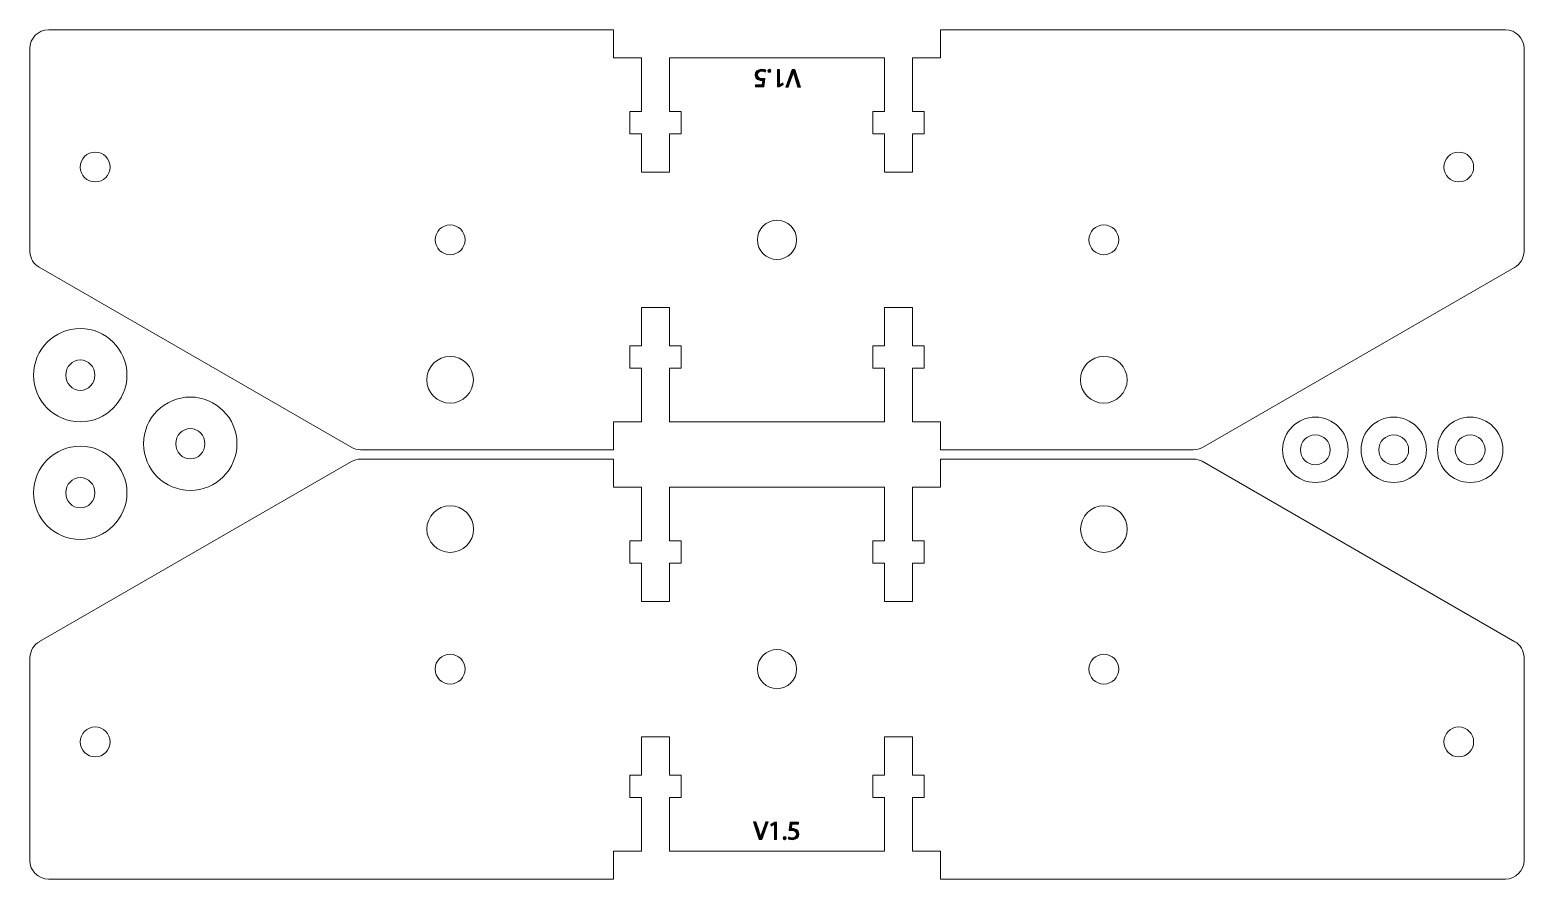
# Model space of a CAD drawing. Header units: inches. Extents: x 4 to 407, y 4 to 300.
# Drawn here: x 156.8 to 316.8, y 207 to 298 of the extents above; entities that cross this region are included whole.
import ezdxf

# ---------------------------------------------------------------- set-up
doc = ezdxf.new("R2010")
doc.units = ezdxf.units.IN
doc.header["$MEASUREMENT"] = 0
doc.layers.add('Ebene 1', color=7, linetype='Continuous')

# ---------------------------------------------------------------- blocks, each defined once
blk = doc.blocks.new('block 51')
at = {"layer": 'Ebene 1', "lineweight": 0}
for points in [[(169.01, 253.66), (169.01, 256.42), (171.25, 258.66), (174.01, 258.66), (176.77, 258.66), (179.01, 256.42), (179.01, 253.66), (179.01, 250.9), (176.77, 248.66), (174.01, 248.66), (171.25, 248.66), (169.01, 250.9), (169.01, 253.66)], [(172.46, 253.66), (172.46, 254.56), (173.16, 255.29), (174.01, 255.29), (174.87, 255.29), (175.57, 254.56), (175.57, 253.66), (175.57, 252.76), (174.87, 252.03), (174.01, 252.03), (173.16, 252.03), (172.46, 252.76), (172.46, 253.66)]]:
    blk.add_open_spline(points, degree=3, knots=[0, 0, 0, 0, 1, 1, 1, 2, 2, 2, 3, 3, 3, 4, 4, 4, 4], dxfattribs=at)
blk = doc.blocks.new('block 52')
at = {"layer": 'Ebene 1', "lineweight": 0}
for points in [[(157.23, 248.4), (157.23, 251.16), (159.47, 253.4), (162.23, 253.4), (164.99, 253.4), (167.23, 251.16), (167.23, 248.4), (167.23, 245.64), (164.99, 243.4), (162.23, 243.4), (159.47, 243.4), (157.23, 245.64), (157.23, 248.4)], [(160.68, 248.4), (160.68, 249.3), (161.38, 250.03), (162.23, 250.03), (163.09, 250.03), (163.79, 249.3), (163.79, 248.4), (163.79, 247.5), (163.09, 246.78), (162.23, 246.78), (161.38, 246.78), (160.68, 247.5), (160.68, 248.4)]]:
    blk.add_open_spline(points, degree=3, knots=[0, 0, 0, 0, 1, 1, 1, 2, 2, 2, 3, 3, 3, 4, 4, 4, 4], dxfattribs=at)
blk = doc.blocks.new('block 53')
at = {"layer": 'Ebene 1', "lineweight": 0}
for points in [[(157.23, 261.01), (157.23, 263.77), (159.47, 266.01), (162.23, 266.01), (164.99, 266.01), (167.23, 263.77), (167.23, 261.01), (167.23, 258.25), (164.99, 256.01), (162.23, 256.01), (159.47, 256.01), (157.23, 258.25), (157.23, 261.01)], [(160.68, 261.01), (160.68, 261.91), (161.38, 262.64), (162.23, 262.64), (163.09, 262.64), (163.79, 261.91), (163.79, 261.01), (163.79, 260.11), (163.09, 259.38), (162.23, 259.38), (161.38, 259.38), (160.68, 260.11), (160.68, 261.01)]]:
    blk.add_open_spline(points, degree=3, knots=[0, 0, 0, 0, 1, 1, 1, 2, 2, 2, 3, 3, 3, 4, 4, 4, 4], dxfattribs=at)
blk = doc.blocks.new('block 65')
at = {"layer": 'Ebene 1'}
h = blk.add_hatch(color=250, dxfattribs=at)
h.dxf.hatch_style = 2
edge = h.paths.add_edge_path()
edge.add_spline(control_points=[(234.53, 292.13), (234.53, 292.13), (235.23, 292.13), (235.23, 292.13), (235.23, 292.13), (235.3, 292.6), (235.3, 292.6), (235.26, 292.59), (235.22, 292.59), (235.15, 292.59), (235.01, 292.59), (234.87, 292.62), (234.76, 292.69), (234.62, 292.77), (234.5, 292.93), (234.5, 293.16), (234.5, 293.52), (234.78, 293.78), (235.18, 293.78), (235.38, 293.78), (235.55, 293.73), (235.64, 293.67), (235.64, 293.67), (235.57, 293.48), (235.57, 293.48), (235.5, 293.53), (235.35, 293.58), (235.18, 293.58), (234.95, 293.58), (234.75, 293.43), (234.75, 293.19), (234.75, 292.95), (234.91, 292.78), (235.28, 292.78), (235.38, 292.78), (235.46, 292.79), (235.53, 292.8), (235.53, 292.8), (235.41, 291.92), (235.41, 291.92), (235.41, 291.92), (234.53, 291.92), (234.53, 291.92), (234.53, 291.92), (234.53, 292.13), (234.53, 292.13)], knot_values=[0, 0, 0, 0, 1, 1, 1, 2, 2, 2, 3, 3, 3, 4, 4, 4, 5, 5, 5, 6, 6, 6, 7, 7, 7, 8, 8, 8, 9, 9, 9, 10, 10, 10, 11, 11, 11, 12, 12, 12, 13, 13, 13, 14, 14, 14, 15, 15, 15, 15], degree=3, periodic=1)
h = blk.add_hatch(color=250, dxfattribs=at)
h.dxf.hatch_style = 2
edge = h.paths.add_edge_path()
edge.add_spline(control_points=[(236.19, 293.61), (236.19, 293.5), (236.12, 293.43), (236.02, 293.43), (235.92, 293.43), (235.86, 293.5), (235.86, 293.61), (235.86, 293.71), (235.92, 293.78), (236.03, 293.78), (236.12, 293.78), (236.19, 293.71), (236.19, 293.61)], knot_values=[0, 0, 0, 0, 1, 1, 1, 2, 2, 2, 3, 3, 3, 4, 4, 4, 4], degree=3, periodic=1)
h = blk.add_hatch(color=250, dxfattribs=at)
h.dxf.hatch_style = 2
h.paths.add_polyline_path([(237.12, 292.15), (237.13, 292.15), (237.45, 292.32), (237.49, 292.13), (237.09, 291.92), (236.88, 291.92), (236.88, 293.75), (237.12, 293.75)])
h = blk.add_hatch(color=250, dxfattribs=at)
h.dxf.hatch_style = 2
edge = h.paths.add_edge_path()
edge.add_spline(control_points=[(238.73, 293.75), (238.73, 293.75), (239.35, 291.85), (239.35, 291.85), (239.35, 291.85), (239.08, 291.85), (239.08, 291.85), (239.08, 291.85), (238.79, 292.79), (238.79, 292.79), (238.71, 293.04), (238.64, 293.28), (238.59, 293.5), (238.59, 293.5), (238.58, 293.5), (238.58, 293.5), (238.53, 293.28), (238.45, 293.04), (238.36, 292.79), (238.36, 292.79), (238.04, 291.85), (238.04, 291.85), (238.04, 291.85), (237.78, 291.85), (237.78, 291.85), (237.78, 291.85), (238.46, 293.75), (238.46, 293.75), (238.46, 293.75), (238.73, 293.75), (238.73, 293.75)], knot_values=[0, 0, 0, 0, 1, 1, 1, 2, 2, 2, 3, 3, 3, 4, 4, 4, 5, 5, 5, 6, 6, 6, 7, 7, 7, 8, 8, 8, 9, 9, 9, 10, 10, 10, 10], degree=3, periodic=1)
at = {"layer": 'Ebene 1', "lineweight": 0}
blk.add_lwpolyline([(237.12, 292.15), (237.13, 292.15), (237.45, 292.32), (237.49, 292.13), (237.09, 291.92), (236.88, 291.92), (236.88, 293.75), (237.12, 293.75), (237.12, 292.15)], dxfattribs=at)
for points, knots in [([(234.53, 292.13), (234.53, 292.13), (235.23, 292.13), (235.23, 292.13), (235.23, 292.13), (235.3, 292.6), (235.3, 292.6), (235.26, 292.59), (235.22, 292.59), (235.15, 292.59), (235.01, 292.59), (234.87, 292.62), (234.76, 292.69), (234.62, 292.77), (234.5, 292.93), (234.5, 293.16), (234.5, 293.52), (234.78, 293.78), (235.18, 293.78), (235.38, 293.78), (235.55, 293.73), (235.64, 293.67), (235.64, 293.67), (235.57, 293.48), (235.57, 293.48), (235.5, 293.53), (235.35, 293.58), (235.18, 293.58), (234.95, 293.58), (234.75, 293.43), (234.75, 293.19), (234.75, 292.95), (234.91, 292.78), (235.28, 292.78), (235.38, 292.78), (235.46, 292.79), (235.53, 292.8), (235.53, 292.8), (235.41, 291.92), (235.41, 291.92), (235.41, 291.92), (234.53, 291.92), (234.53, 291.92), (234.53, 291.92), (234.53, 292.13), (234.53, 292.13)], [0, 0, 0, 0, 1, 1, 1, 2, 2, 2, 3, 3, 3, 4, 4, 4, 5, 5, 5, 6, 6, 6, 7, 7, 7, 8, 8, 8, 9, 9, 9, 10, 10, 10, 11, 11, 11, 12, 12, 12, 13, 13, 13, 14, 14, 14, 15, 15, 15, 15]), ([(236.19, 293.61), (236.19, 293.5), (236.12, 293.43), (236.02, 293.43), (235.92, 293.43), (235.86, 293.5), (235.86, 293.61), (235.86, 293.71), (235.92, 293.78), (236.03, 293.78), (236.12, 293.78), (236.19, 293.71), (236.19, 293.61)], [0, 0, 0, 0, 1, 1, 1, 2, 2, 2, 3, 3, 3, 4, 4, 4, 4]), ([(238.73, 293.75), (238.73, 293.75), (239.35, 291.85), (239.35, 291.85), (239.35, 291.85), (239.08, 291.85), (239.08, 291.85), (239.08, 291.85), (238.79, 292.79), (238.79, 292.79), (238.71, 293.04), (238.64, 293.28), (238.59, 293.5), (238.59, 293.5), (238.58, 293.5), (238.58, 293.5), (238.53, 293.28), (238.45, 293.04), (238.36, 292.79), (238.36, 292.79), (238.04, 291.85), (238.04, 291.85), (238.04, 291.85), (237.78, 291.85), (237.78, 291.85), (237.78, 291.85), (238.46, 293.75), (238.46, 293.75), (238.46, 293.75), (238.73, 293.75), (238.73, 293.75)], [0, 0, 0, 0, 1, 1, 1, 2, 2, 2, 3, 3, 3, 4, 4, 4, 5, 5, 5, 6, 6, 6, 7, 7, 7, 8, 8, 8, 9, 9, 9, 10, 10, 10, 10])]:
    blk.add_open_spline(points, degree=3, knots=knots, dxfattribs=at)
blk = doc.blocks.new('block 64')
at = {"layer": 'Ebene 1', "lineweight": 0}
for points, knots in [([(157.84, 272.57), (157.84, 272.57), (191.32, 253.24), (191.32, 253.24), (191.59, 253.1), (191.89, 253.01), (192.22, 253.01), (192.22, 253.01), (219.33, 253.01), (219.33, 253.01), (219.33, 253.01), (219.33, 256.01), (219.33, 256.01), (219.33, 256.01), (222.33, 256.01), (222.33, 256.01), (222.33, 256.01), (222.33, 261.76), (222.33, 261.76), (222.33, 261.76), (221.08, 261.76), (221.08, 261.76), (221.08, 261.76), (221.08, 264.16), (221.08, 264.16), (221.08, 264.16), (222.33, 264.16), (222.33, 264.16), (222.33, 264.16), (222.33, 268.26), (222.33, 268.26), (222.33, 268.26), (225.33, 268.26), (225.33, 268.26), (225.33, 268.26), (225.33, 264.16), (225.33, 264.16), (225.33, 264.16), (226.58, 264.16), (226.58, 264.16), (226.58, 264.16), (226.58, 261.76), (226.58, 261.76), (226.58, 261.76), (225.33, 261.76), (225.33, 261.76), (225.33, 261.76), (225.33, 256.01), (225.33, 256.01), (225.33, 256.01), (248.33, 256.01), (248.33, 256.01), (248.33, 256.01), (248.33, 261.76), (248.33, 261.76), (248.33, 261.76), (247.08, 261.76), (247.08, 261.76), (247.08, 261.76), (247.08, 264.16), (247.08, 264.16), (247.08, 264.16), (248.33, 264.16), (248.33, 264.16), (248.33, 264.16), (248.33, 268.26), (248.33, 268.26), (248.33, 268.26), (251.34, 268.26), (251.34, 268.26), (251.34, 268.26), (251.34, 264.16), (251.34, 264.16), (251.34, 264.16), (252.59, 264.16), (252.59, 264.16), (252.59, 264.16), (252.59, 261.76), (252.59, 261.76), (252.59, 261.76), (251.34, 261.76), (251.34, 261.76), (251.34, 261.76), (251.33, 256.01), (251.33, 256.01), (251.33, 256.01), (254.33, 256.01), (254.33, 256.01), (254.33, 256.01), (254.33, 253.01), (254.33, 253.01), (254.33, 253.01), (281.38, 253.01), (281.38, 253.01), (281.38, 253.01), (281.38, 253.01), (281.38, 253.01), (281.39, 253.01), (281.39, 253.01), (281.4, 253.01), (281.76, 253.01), (282.1, 253.1), (282.39, 253.27), (282.39, 253.27), (282.41, 253.27), (282.41, 253.27), (282.41, 253.27), (315.81, 272.56), (315.81, 272.56), (315.81, 272.56), (315.81, 272.56), (315.81, 272.56), (316.41, 272.9), (316.82, 273.54), (316.83, 274.27), (316.83, 274.27), (316.83, 274.28), (316.83, 274.28), (316.83, 274.28), (316.83, 296.01), (316.83, 296.01), (316.83, 297.11), (315.94, 298.01), (314.84, 298.01), (314.84, 298.01), (254.33, 298.01), (254.33, 298.01), (254.33, 298.01), (254.33, 295.01), (254.33, 295.01), (254.33, 295.01), (251.34, 295.01), (251.34, 295.01), (251.34, 295.01), (251.34, 289.26), (251.34, 289.26), (251.34, 289.26), (252.59, 289.26), (252.59, 289.26), (252.59, 289.26), (252.59, 286.86), (252.59, 286.86), (252.59, 286.86), (251.34, 286.86), (251.34, 286.86), (251.34, 286.86), (251.34, 282.76), (251.34, 282.76), (251.34, 282.76), (248.33, 282.76), (248.33, 282.76), (248.33, 282.76), (248.33, 286.86), (248.33, 286.86), (248.33, 286.86), (247.08, 286.86), (247.08, 286.86), (247.08, 286.86), (247.08, 289.26), (247.08, 289.26), (247.08, 289.26), (248.33, 289.26), (248.33, 289.26), (248.33, 289.26), (248.34, 295.01), (248.34, 295.01), (248.34, 295.01), (225.33, 295.01), (225.33, 295.01), (225.33, 295.01), (225.33, 289.26), (225.33, 289.26), (225.33, 289.26), (226.58, 289.26), (226.58, 289.26), (226.58, 289.26), (226.58, 286.86), (226.58, 286.86), (226.58, 286.86), (225.33, 286.86), (225.33, 286.86), (225.33, 286.86), (225.33, 282.76), (225.33, 282.76), (225.33, 282.76), (222.33, 282.76), (222.33, 282.76), (222.33, 282.76), (222.33, 286.86), (222.33, 286.86), (222.33, 286.86), (221.08, 286.86), (221.08, 286.86), (221.08, 286.86), (221.08, 289.26), (221.08, 289.26), (221.08, 289.26), (222.33, 289.26), (222.33, 289.26), (222.33, 289.26), (222.33, 295.01), (222.33, 295.01), (222.33, 295.01), (219.33, 295.01), (219.33, 295.01), (219.33, 295.01), (219.33, 298.01), (219.33, 298.01), (219.33, 298.01), (158.83, 298.01), (158.83, 298.01), (157.73, 298.01), (156.83, 297.11), (156.83, 296.01), (156.83, 296.01), (156.83, 274.22), (156.83, 274.22), (156.86, 273.51), (157.26, 272.9), (157.84, 272.57)], [0, 0, 0, 0, 1, 1, 1, 2, 2, 2, 3, 3, 3, 4, 4, 4, 5, 5, 5, 6, 6, 6, 7, 7, 7, 8, 8, 8, 9, 9, 9, 10, 10, 10, 11, 11, 11, 12, 12, 12, 13, 13, 13, 14, 14, 14, 15, 15, 15, 16, 16, 16, 17, 17, 17, 18, 18, 18, 19, 19, 19, 20, 20, 20, 21, 21, 21, 22, 22, 22, 23, 23, 23, 24, 24, 24, 25, 25, 25, 26, 26, 26, 27, 27, 27, 28, 28, 28, 29, 29, 29, 30, 30, 30, 31, 31, 31, 32, 32, 32, 33, 33, 33, 34, 34, 34, 35, 35, 35, 36, 36, 36, 37, 37, 37, 38, 38, 38, 39, 39, 39, 40, 40, 40, 41, 41, 41, 42, 42, 42, 43, 43, 43, 44, 44, 44, 45, 45, 45, 46, 46, 46, 47, 47, 47, 48, 48, 48, 49, 49, 49, 50, 50, 50, 51, 51, 51, 52, 52, 52, 53, 53, 53, 54, 54, 54, 55, 55, 55, 56, 56, 56, 57, 57, 57, 58, 58, 58, 59, 59, 59, 60, 60, 60, 61, 61, 61, 62, 62, 62, 63, 63, 63, 64, 64, 64, 65, 65, 65, 66, 66, 66, 67, 67, 67, 68, 68, 68, 69, 69, 69, 70, 70, 70, 71, 71, 71, 72, 72, 72, 73, 73, 73, 73]), ([(162.23, 283.31), (162.23, 284.19), (162.95, 284.91), (163.83, 284.91), (164.72, 284.91), (165.43, 284.19), (165.43, 283.31), (165.43, 282.42), (164.72, 281.71), (163.83, 281.71), (162.95, 281.71), (162.23, 282.42), (162.23, 283.31)], [0, 0, 0, 0, 1, 1, 1, 2, 2, 2, 3, 3, 3, 4, 4, 4, 4]), ([(308.24, 283.31), (308.24, 284.19), (308.95, 284.91), (309.84, 284.91), (310.72, 284.91), (311.43, 284.19), (311.43, 283.31), (311.43, 282.42), (310.72, 281.71), (309.84, 281.71), (308.95, 281.71), (308.24, 282.42), (308.24, 283.31)], [0, 0, 0, 0, 1, 1, 1, 2, 2, 2, 3, 3, 3, 4, 4, 4, 4]), ([(200.24, 275.51), (200.24, 276.39), (200.95, 277.11), (201.84, 277.11), (202.72, 277.11), (203.43, 276.39), (203.43, 275.51), (203.43, 274.62), (202.72, 273.91), (201.84, 273.91), (200.95, 273.91), (200.24, 274.62), (200.24, 275.51)], [0, 0, 0, 0, 1, 1, 1, 2, 2, 2, 3, 3, 3, 4, 4, 4, 4]), ([(236.83, 277.61), (235.67, 277.61), (234.74, 276.66), (234.74, 275.51), (234.74, 274.35), (235.67, 273.41), (236.83, 273.41), (237.99, 273.41), (238.93, 274.35), (238.93, 275.51), (238.93, 276.66), (237.99, 277.61), (236.83, 277.61)], [0, 0, 0, 0, 1, 1, 1, 2, 2, 2, 3, 3, 3, 4, 4, 4, 4]), ([(270.24, 275.51), (270.24, 276.39), (270.95, 277.11), (271.83, 277.11), (272.72, 277.11), (273.43, 276.39), (273.43, 275.51), (273.43, 274.62), (272.72, 273.91), (271.83, 273.91), (270.95, 273.91), (270.24, 274.62), (270.24, 275.51)], [0, 0, 0, 0, 1, 1, 1, 2, 2, 2, 3, 3, 3, 4, 4, 4, 4]), ([(201.83, 258.01), (200.45, 258.01), (199.33, 259.13), (199.33, 260.51), (199.33, 261.89), (200.45, 263.01), (201.83, 263.01), (203.21, 263.01), (204.33, 261.89), (204.33, 260.51), (204.33, 259.13), (203.21, 258.01), (201.83, 258.01)], [0, 0, 0, 0, 1, 1, 1, 2, 2, 2, 3, 3, 3, 4, 4, 4, 4]), ([(271.83, 258.01), (270.45, 258.01), (269.33, 259.13), (269.33, 260.51), (269.33, 261.89), (270.45, 263.01), (271.83, 263.01), (273.21, 263.01), (274.33, 261.89), (274.33, 260.51), (274.33, 259.13), (273.21, 258.01), (271.83, 258.01)], [0, 0, 0, 0, 1, 1, 1, 2, 2, 2, 3, 3, 3, 4, 4, 4, 4])]:
    blk.add_open_spline(points, degree=3, knots=knots, dxfattribs=at)
at = {"layer": 'Ebene 1'}
blk.add_blockref('block 65', (0, 0), dxfattribs=at)
blk = doc.blocks.new('block 67')
at = {"layer": 'Ebene 1'}
h = blk.add_hatch(color=250, dxfattribs=at)
h.dxf.hatch_style = 2
edge = h.paths.add_edge_path()
edge.add_spline(control_points=[(234.94, 211.26), (234.94, 211.26), (234.32, 213.16), (234.32, 213.16), (234.32, 213.16), (234.58, 213.16), (234.58, 213.16), (234.58, 213.16), (234.88, 212.23), (234.88, 212.23), (234.96, 211.97), (235.03, 211.74), (235.08, 211.52), (235.08, 211.52), (235.09, 211.52), (235.09, 211.52), (235.14, 211.74), (235.22, 211.98), (235.31, 212.22), (235.31, 212.22), (235.63, 213.16), (235.63, 213.16), (235.63, 213.16), (235.89, 213.16), (235.89, 213.16), (235.89, 213.16), (235.21, 211.26), (235.21, 211.26), (235.21, 211.26), (234.94, 211.26), (234.94, 211.26)], knot_values=[0, 0, 0, 0, 1, 1, 1, 2, 2, 2, 3, 3, 3, 4, 4, 4, 5, 5, 5, 6, 6, 6, 7, 7, 7, 8, 8, 8, 9, 9, 9, 10, 10, 10, 10], degree=3, periodic=1)
h = blk.add_hatch(color=250, dxfattribs=at)
h.dxf.hatch_style = 2
h.paths.add_polyline_path([(236.55, 212.86), (236.54, 212.86), (236.22, 212.69), (236.18, 212.88), (236.58, 213.1), (236.79, 213.1), (236.79, 211.26), (236.55, 211.26)])
h = blk.add_hatch(color=250, dxfattribs=at)
h.dxf.hatch_style = 2
edge = h.paths.add_edge_path()
edge.add_spline(control_points=[(239.14, 212.89), (239.14, 212.89), (238.44, 212.89), (238.44, 212.89), (238.44, 212.89), (238.37, 212.42), (238.37, 212.42), (238.41, 212.42), (238.45, 212.43), (238.52, 212.43), (238.66, 212.43), (238.8, 212.4), (238.91, 212.33), (239.05, 212.25), (239.17, 212.09), (239.17, 211.86), (239.17, 211.5), (238.89, 211.23), (238.49, 211.23), (238.29, 211.23), (238.12, 211.29), (238.03, 211.34), (238.03, 211.34), (238.1, 211.53), (238.1, 211.53), (238.17, 211.49), (238.32, 211.43), (238.49, 211.43), (238.72, 211.43), (238.92, 211.58), (238.92, 211.83), (238.92, 212.07), (238.76, 212.23), (238.39, 212.23), (238.29, 212.23), (238.21, 212.22), (238.14, 212.22), (238.14, 212.22), (238.26, 213.1), (238.26, 213.1), (238.26, 213.1), (239.14, 213.1), (239.14, 213.1), (239.14, 213.1), (239.14, 212.89), (239.14, 212.89)], knot_values=[0, 0, 0, 0, 1, 1, 1, 2, 2, 2, 3, 3, 3, 4, 4, 4, 5, 5, 5, 6, 6, 6, 7, 7, 7, 8, 8, 8, 9, 9, 9, 10, 10, 10, 11, 11, 11, 12, 12, 12, 13, 13, 13, 14, 14, 14, 15, 15, 15, 15], degree=3, periodic=1)
h = blk.add_hatch(color=250, dxfattribs=at)
h.dxf.hatch_style = 2
edge = h.paths.add_edge_path()
edge.add_spline(control_points=[(237.48, 211.41), (237.48, 211.51), (237.55, 211.59), (237.65, 211.59), (237.75, 211.59), (237.81, 211.51), (237.81, 211.41), (237.81, 211.31), (237.75, 211.23), (237.64, 211.23), (237.55, 211.23), (237.48, 211.31), (237.48, 211.41)], knot_values=[0, 0, 0, 0, 1, 1, 1, 2, 2, 2, 3, 3, 3, 4, 4, 4, 4], degree=3, periodic=1)
at = {"layer": 'Ebene 1', "lineweight": 0}
blk.add_lwpolyline([(236.55, 212.86), (236.54, 212.86), (236.22, 212.69), (236.18, 212.88), (236.58, 213.1), (236.79, 213.1), (236.79, 211.26), (236.55, 211.26), (236.55, 212.86)], dxfattribs=at)
for points, knots in [([(234.94, 211.26), (234.94, 211.26), (234.32, 213.16), (234.32, 213.16), (234.32, 213.16), (234.58, 213.16), (234.58, 213.16), (234.58, 213.16), (234.88, 212.23), (234.88, 212.23), (234.96, 211.97), (235.03, 211.74), (235.08, 211.52), (235.08, 211.52), (235.09, 211.52), (235.09, 211.52), (235.14, 211.74), (235.22, 211.98), (235.31, 212.22), (235.31, 212.22), (235.63, 213.16), (235.63, 213.16), (235.63, 213.16), (235.89, 213.16), (235.89, 213.16), (235.89, 213.16), (235.21, 211.26), (235.21, 211.26), (235.21, 211.26), (234.94, 211.26), (234.94, 211.26)], [0, 0, 0, 0, 1, 1, 1, 2, 2, 2, 3, 3, 3, 4, 4, 4, 5, 5, 5, 6, 6, 6, 7, 7, 7, 8, 8, 8, 9, 9, 9, 10, 10, 10, 10]), ([(239.14, 212.89), (239.14, 212.89), (238.44, 212.89), (238.44, 212.89), (238.44, 212.89), (238.37, 212.42), (238.37, 212.42), (238.41, 212.42), (238.45, 212.43), (238.52, 212.43), (238.66, 212.43), (238.8, 212.4), (238.91, 212.33), (239.05, 212.25), (239.17, 212.09), (239.17, 211.86), (239.17, 211.5), (238.89, 211.23), (238.49, 211.23), (238.29, 211.23), (238.12, 211.29), (238.03, 211.34), (238.03, 211.34), (238.1, 211.53), (238.1, 211.53), (238.17, 211.49), (238.32, 211.43), (238.49, 211.43), (238.72, 211.43), (238.92, 211.58), (238.92, 211.83), (238.92, 212.07), (238.76, 212.23), (238.39, 212.23), (238.29, 212.23), (238.21, 212.22), (238.14, 212.22), (238.14, 212.22), (238.26, 213.1), (238.26, 213.1), (238.26, 213.1), (239.14, 213.1), (239.14, 213.1), (239.14, 213.1), (239.14, 212.89), (239.14, 212.89)], [0, 0, 0, 0, 1, 1, 1, 2, 2, 2, 3, 3, 3, 4, 4, 4, 5, 5, 5, 6, 6, 6, 7, 7, 7, 8, 8, 8, 9, 9, 9, 10, 10, 10, 11, 11, 11, 12, 12, 12, 13, 13, 13, 14, 14, 14, 15, 15, 15, 15]), ([(237.48, 211.41), (237.48, 211.51), (237.55, 211.59), (237.65, 211.59), (237.75, 211.59), (237.81, 211.51), (237.81, 211.41), (237.81, 211.31), (237.75, 211.23), (237.64, 211.23), (237.55, 211.23), (237.48, 211.31), (237.48, 211.41)], [0, 0, 0, 0, 1, 1, 1, 2, 2, 2, 3, 3, 3, 4, 4, 4, 4])]:
    blk.add_open_spline(points, degree=3, knots=knots, dxfattribs=at)
blk = doc.blocks.new('block 66')
at = {"layer": 'Ebene 1', "lineweight": 0}
for points, knots in [([(315.83, 232.45), (315.83, 232.45), (282.35, 251.78), (282.35, 251.78), (282.08, 251.92), (281.78, 252), (281.45, 252.01), (281.45, 252.01), (254.33, 252.01), (254.33, 252.01), (254.33, 252.01), (254.33, 249.01), (254.33, 249.01), (254.33, 249.01), (251.34, 249.01), (251.34, 249.01), (251.34, 249.01), (251.34, 243.26), (251.34, 243.26), (251.34, 243.26), (252.59, 243.26), (252.59, 243.26), (252.59, 243.26), (252.59, 240.86), (252.59, 240.86), (252.59, 240.86), (251.34, 240.86), (251.34, 240.86), (251.34, 240.86), (251.34, 236.76), (251.34, 236.76), (251.34, 236.76), (248.33, 236.76), (248.33, 236.76), (248.33, 236.76), (248.33, 240.86), (248.33, 240.86), (248.33, 240.86), (247.08, 240.86), (247.08, 240.86), (247.08, 240.86), (247.08, 243.26), (247.08, 243.26), (247.08, 243.26), (248.33, 243.26), (248.33, 243.26), (248.33, 243.26), (248.34, 249.01), (248.34, 249.01), (248.34, 249.01), (225.33, 249.01), (225.33, 249.01), (225.33, 249.01), (225.33, 243.26), (225.33, 243.26), (225.33, 243.26), (226.58, 243.26), (226.58, 243.26), (226.58, 243.26), (226.58, 240.86), (226.58, 240.86), (226.58, 240.86), (225.33, 240.86), (225.33, 240.86), (225.33, 240.86), (225.33, 236.76), (225.33, 236.76), (225.33, 236.76), (222.33, 236.76), (222.33, 236.76), (222.33, 236.76), (222.33, 240.86), (222.33, 240.86), (222.33, 240.86), (221.08, 240.86), (221.08, 240.86), (221.08, 240.86), (221.08, 243.26), (221.08, 243.26), (221.08, 243.26), (222.33, 243.26), (222.33, 243.26), (222.33, 243.26), (222.33, 249.01), (222.33, 249.01), (222.33, 249.01), (219.33, 249.01), (219.33, 249.01), (219.33, 249.01), (219.33, 252.01), (219.33, 252.01), (219.33, 252.01), (192.29, 252.01), (192.29, 252.01), (192.29, 252.01), (192.29, 252.01), (192.29, 252.01), (192.28, 252.01), (192.28, 252.01), (192.27, 252.01), (191.91, 252.01), (191.57, 251.91), (191.28, 251.74), (191.28, 251.74), (191.26, 251.74), (191.26, 251.74), (191.26, 251.74), (157.86, 232.46), (157.86, 232.46), (157.86, 232.46), (157.86, 232.45), (157.86, 232.45), (157.26, 232.12), (156.85, 231.48), (156.84, 230.74), (156.84, 230.74), (156.83, 230.74), (156.83, 230.74), (156.83, 230.74), (156.83, 209.01), (156.83, 209.01), (156.83, 207.9), (157.73, 207.01), (158.83, 207.01), (158.83, 207.01), (219.33, 207.01), (219.33, 207.01), (219.33, 207.01), (219.33, 210.01), (219.33, 210.01), (219.33, 210.01), (222.33, 210.01), (222.33, 210.01), (222.33, 210.01), (222.33, 215.76), (222.33, 215.76), (222.33, 215.76), (221.08, 215.76), (221.08, 215.76), (221.08, 215.76), (221.08, 218.16), (221.08, 218.16), (221.08, 218.16), (222.33, 218.16), (222.33, 218.16), (222.33, 218.16), (222.33, 222.26), (222.33, 222.26), (222.33, 222.26), (225.33, 222.26), (225.33, 222.26), (225.33, 222.26), (225.33, 218.16), (225.33, 218.16), (225.33, 218.16), (226.58, 218.16), (226.58, 218.16), (226.58, 218.16), (226.58, 215.76), (226.58, 215.76), (226.58, 215.76), (225.33, 215.76), (225.33, 215.76), (225.33, 215.76), (225.33, 210.01), (225.33, 210.01), (225.33, 210.01), (248.33, 210.01), (248.33, 210.01), (248.33, 210.01), (248.33, 215.76), (248.33, 215.76), (248.33, 215.76), (247.08, 215.76), (247.08, 215.76), (247.08, 215.76), (247.08, 218.16), (247.08, 218.16), (247.08, 218.16), (248.33, 218.16), (248.33, 218.16), (248.33, 218.16), (248.33, 222.26), (248.33, 222.26), (248.33, 222.26), (251.34, 222.26), (251.34, 222.26), (251.34, 222.26), (251.34, 218.16), (251.34, 218.16), (251.34, 218.16), (252.59, 218.16), (252.59, 218.16), (252.59, 218.16), (252.59, 215.76), (252.59, 215.76), (252.59, 215.76), (251.34, 215.76), (251.34, 215.76), (251.34, 215.76), (251.33, 210.01), (251.33, 210.01), (251.33, 210.01), (254.33, 210.01), (254.33, 210.01), (254.33, 210.01), (254.33, 207.01), (254.33, 207.01), (254.33, 207.01), (314.83, 207.01), (314.83, 207.01), (315.94, 207.01), (316.83, 207.9), (316.83, 209.01), (316.83, 209.01), (316.83, 230.79), (316.83, 230.79), (316.81, 231.5), (316.41, 232.12), (315.83, 232.45)], [0, 0, 0, 0, 1, 1, 1, 2, 2, 2, 3, 3, 3, 4, 4, 4, 5, 5, 5, 6, 6, 6, 7, 7, 7, 8, 8, 8, 9, 9, 9, 10, 10, 10, 11, 11, 11, 12, 12, 12, 13, 13, 13, 14, 14, 14, 15, 15, 15, 16, 16, 16, 17, 17, 17, 18, 18, 18, 19, 19, 19, 20, 20, 20, 21, 21, 21, 22, 22, 22, 23, 23, 23, 24, 24, 24, 25, 25, 25, 26, 26, 26, 27, 27, 27, 28, 28, 28, 29, 29, 29, 30, 30, 30, 31, 31, 31, 32, 32, 32, 33, 33, 33, 34, 34, 34, 35, 35, 35, 36, 36, 36, 37, 37, 37, 38, 38, 38, 39, 39, 39, 40, 40, 40, 41, 41, 41, 42, 42, 42, 43, 43, 43, 44, 44, 44, 45, 45, 45, 46, 46, 46, 47, 47, 47, 48, 48, 48, 49, 49, 49, 50, 50, 50, 51, 51, 51, 52, 52, 52, 53, 53, 53, 54, 54, 54, 55, 55, 55, 56, 56, 56, 57, 57, 57, 58, 58, 58, 59, 59, 59, 60, 60, 60, 61, 61, 61, 62, 62, 62, 63, 63, 63, 64, 64, 64, 65, 65, 65, 66, 66, 66, 67, 67, 67, 68, 68, 68, 69, 69, 69, 70, 70, 70, 71, 71, 71, 72, 72, 72, 73, 73, 73, 73]), ([(201.84, 247.01), (203.22, 247.01), (204.34, 245.89), (204.34, 244.51), (204.34, 243.13), (203.22, 242.01), (201.84, 242.01), (200.46, 242.01), (199.34, 243.13), (199.34, 244.51), (199.34, 245.89), (200.46, 247.01), (201.84, 247.01)], [0, 0, 0, 0, 1, 1, 1, 2, 2, 2, 3, 3, 3, 4, 4, 4, 4]), ([(271.83, 247.01), (273.22, 247.01), (274.34, 245.89), (274.34, 244.51), (274.34, 243.13), (273.22, 242.01), (271.83, 242.01), (270.46, 242.01), (269.34, 243.13), (269.34, 244.51), (269.34, 245.89), (270.46, 247.01), (271.83, 247.01)], [0, 0, 0, 0, 1, 1, 1, 2, 2, 2, 3, 3, 3, 4, 4, 4, 4]), ([(203.43, 229.51), (203.43, 228.62), (202.72, 227.91), (201.83, 227.91), (200.95, 227.91), (200.23, 228.62), (200.23, 229.51), (200.23, 230.39), (200.95, 231.11), (201.83, 231.11), (202.72, 231.11), (203.43, 230.39), (203.43, 229.51)], [0, 0, 0, 0, 1, 1, 1, 2, 2, 2, 3, 3, 3, 4, 4, 4, 4]), ([(236.83, 227.41), (238, 227.41), (238.93, 228.35), (238.93, 229.51), (238.93, 230.67), (238, 231.61), (236.83, 231.61), (235.68, 231.61), (234.74, 230.67), (234.74, 229.51), (234.74, 228.35), (235.68, 227.41), (236.83, 227.41)], [0, 0, 0, 0, 1, 1, 1, 2, 2, 2, 3, 3, 3, 4, 4, 4, 4]), ([(273.43, 229.51), (273.43, 228.62), (272.72, 227.91), (271.83, 227.91), (270.95, 227.91), (270.23, 228.62), (270.23, 229.51), (270.23, 230.39), (270.95, 231.11), (271.83, 231.11), (272.72, 231.11), (273.43, 230.39), (273.43, 229.51)], [0, 0, 0, 0, 1, 1, 1, 2, 2, 2, 3, 3, 3, 4, 4, 4, 4]), ([(165.43, 221.71), (165.43, 220.82), (164.72, 220.11), (163.83, 220.11), (162.95, 220.11), (162.23, 220.82), (162.23, 221.71), (162.23, 222.59), (162.95, 223.31), (163.83, 223.31), (164.72, 223.31), (165.43, 222.59), (165.43, 221.71)], [0, 0, 0, 0, 1, 1, 1, 2, 2, 2, 3, 3, 3, 4, 4, 4, 4]), ([(311.43, 221.71), (311.43, 220.82), (310.72, 220.11), (309.84, 220.11), (308.95, 220.11), (308.24, 220.82), (308.24, 221.71), (308.24, 222.59), (308.95, 223.31), (309.84, 223.31), (310.72, 223.31), (311.43, 222.59), (311.43, 221.71)], [0, 0, 0, 0, 1, 1, 1, 2, 2, 2, 3, 3, 3, 4, 4, 4, 4])]:
    blk.add_open_spline(points, degree=3, knots=knots, dxfattribs=at)
at = {"layer": 'Ebene 1'}
blk.add_blockref('block 67', (0, 0), dxfattribs=at)
blk = doc.blocks.new('block 127')
at = {"layer": 'Ebene 1', "lineweight": 0}
for points in [[(294.48, 249.51), (292.55, 249.51), (290.98, 251.07), (290.98, 253.01), (290.98, 254.94), (292.55, 256.51), (294.48, 256.51), (296.41, 256.51), (297.98, 254.94), (297.98, 253.01), (297.98, 251.07), (296.41, 249.51), (294.48, 249.51)], [(294.48, 251.41), (293.59, 251.41), (292.88, 252.12), (292.88, 253.01), (292.88, 253.89), (293.59, 254.61), (294.48, 254.61), (295.36, 254.61), (296.08, 253.89), (296.08, 253.01), (296.08, 252.12), (295.36, 251.41), (294.48, 251.41)]]:
    blk.add_open_spline(points, degree=3, knots=[0, 0, 0, 0, 1, 1, 1, 2, 2, 2, 3, 3, 3, 4, 4, 4, 4], dxfattribs=at)
blk = doc.blocks.new('block 128')
at = {"layer": 'Ebene 1', "lineweight": 0}
for points in [[(311.06, 249.51), (309.13, 249.51), (307.56, 251.07), (307.56, 253.01), (307.56, 254.94), (309.13, 256.51), (311.06, 256.51), (313, 256.51), (314.56, 254.94), (314.56, 253.01), (314.56, 251.07), (313, 249.51), (311.06, 249.51)], [(311.06, 251.41), (310.18, 251.41), (309.46, 252.12), (309.46, 253.01), (309.46, 253.89), (310.18, 254.61), (311.06, 254.61), (311.95, 254.61), (312.66, 253.89), (312.66, 253.01), (312.66, 252.12), (311.95, 251.41), (311.06, 251.41)]]:
    blk.add_open_spline(points, degree=3, knots=[0, 0, 0, 0, 1, 1, 1, 2, 2, 2, 3, 3, 3, 4, 4, 4, 4], dxfattribs=at)
blk = doc.blocks.new('block 129')
at = {"layer": 'Ebene 1', "lineweight": 0}
for points in [[(302.87, 249.51), (300.94, 249.51), (299.37, 251.07), (299.37, 253.01), (299.37, 254.94), (300.94, 256.51), (302.87, 256.51), (304.8, 256.51), (306.37, 254.94), (306.37, 253.01), (306.37, 251.07), (304.8, 249.51), (302.87, 249.51)], [(302.87, 251.41), (301.99, 251.41), (301.27, 252.12), (301.27, 253.01), (301.27, 253.89), (301.99, 254.61), (302.87, 254.61), (303.76, 254.61), (304.47, 253.89), (304.47, 253.01), (304.47, 252.12), (303.76, 251.41), (302.87, 251.41)]]:
    blk.add_open_spline(points, degree=3, knots=[0, 0, 0, 0, 1, 1, 1, 2, 2, 2, 3, 3, 3, 4, 4, 4, 4], dxfattribs=at)

msp = doc.modelspace()

# ---------------------------------------------------------------- block references
at = {"layer": 'Ebene 1'}
for name in ['block 64', 'block 53', 'block 51', 'block 127', 'block 129', 'block 128', 'block 52', 'block 66']:
    msp.add_blockref(name, (0, 0), dxfattribs=at)

doc.saveas('drawing.dxf')
